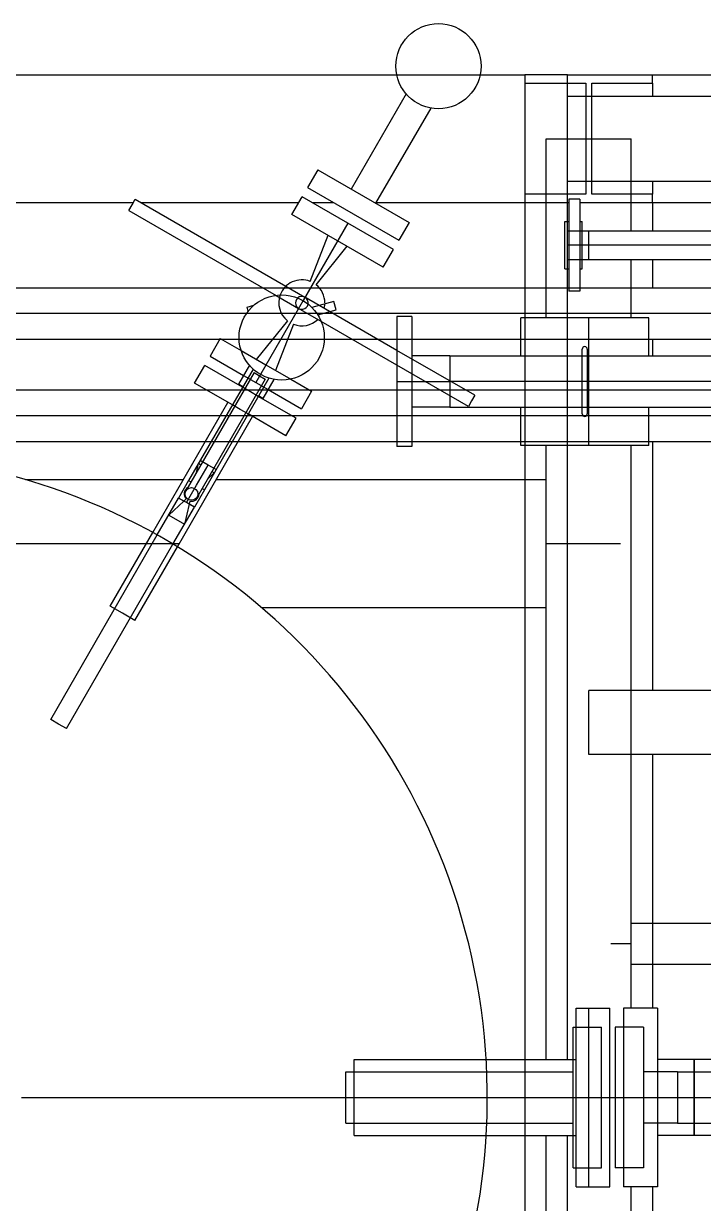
# Model space of a CAD drawing. Header units: inches. Extents: x 295136 to 296247, y 2627183 to 2627409.
# Drawn here: x 295241.265 to 295242.062, y 2627281.808 to 2627283.192 of the extents above; entities that cross this region are included whole.
import ezdxf

# ---------------------------------------------------------------- set-up
doc = ezdxf.new("R2010")
doc.units = ezdxf.units.IN
doc.header["$MEASUREMENT"] = 0
for name, color, linetype in [('EQUIPMENT LAYOUT-EMBED 1_DWG$0$Default', 7, 'Continuous'), ('EQUIPMENT LAYOUT-EMBED 1_DWG$0$DwgTemplate', 7, 'Continuous'), ('Layout', 6, 'Continuous')]:
    doc.layers.add(name, color=color, linetype=linetype)

# ---------------------------------------------------------------- blocks, each defined once
blk = doc.blocks.new('A$C55974CAD')
at = {"layer": 'EQUIPMENT LAYOUT-EMBED 1_DWG$0$Default', "color": 7, "lineweight": 25}
for p, q in [((51.6382, 6.997), (51.6435, 7.0062)), ((51.6435, 7.0062), (51.86, 6.8812)), ((51.6329, 6.9877), (51.6382, 6.997)), ((51.6329, 6.9877), (51.8493, 6.8628)), ((51.7681, 6.922), (51.7765, 6.9364)), ((51.7765, 6.9364), (51.8629, 6.8865)), ((51.7598, 6.9075), (51.7681, 6.922)), ((51.7598, 6.9075), (51.8462, 6.8576)), ((51.86, 6.8812), (51.9033, 6.8562)), ((51.8629, 6.8865), (52.0156, 6.7983)), ((51.8462, 6.8576), (51.9989, 6.7694)), ((51.8493, 6.8628), (51.8927, 6.8377)), ((51.898, 6.847), (51.9033, 6.8562)), ((51.8927, 6.8377), (51.898, 6.847)), ((52.0126, 6.7931), (52.0383, 6.8375)), ((52.0333, 6.7812), (52.0589, 6.8256)), ((52.0383, 6.8375), (52.0589, 6.8256)), ((52.002, 6.7746), (52.0073, 6.7839)), ((52.0073, 6.7839), (52.0126, 6.7931)), ((51.9763, 6.7303), (52.002, 6.7746)), ((52.0226, 6.7627), (52.0279, 6.772)), ((52.0279, 6.772), (52.0333, 6.7812)), ((51.997, 6.7184), (52.0226, 6.7627)), ((51.9763, 6.7303), (51.997, 6.7184)), ((51.1698, 6.66), (51.2, 6.66)), ((51.1698, 6.66), (51.1698, 6.3933)), ((51.2, 6.66), (51.2302, 6.66)), ((51.2302, 6.66), (51.2302, 6.3933)), ((51.1555, 6.65), (51.2, 6.65)), ((51.1555, 6.65), (51.1555, 6.4953)), ((51.2, 6.65), (51.2444, 6.65)), ((51.2444, 6.65), (51.2444, 6.4953)), ((51.1555, 6.4953), (51.1555, 6.3897)), ((51.2444, 6.4953), (51.2444, 6.3897)), ((51.0952, 6.3897), (51.2, 6.3897)), ((51.0952, 6.3897), (51.0952, 6.35)), ((51.1174, 6.3933), (51.2, 6.3933)), ((51.1174, 6.3933), (51.1174, 6.36)), ((51.2, 6.3933), (51.2825, 6.3933)), ((51.2, 6.3897), (51.3048, 6.3897)), ((51.2825, 6.3933), (51.2825, 6.36)), ((51.3048, 6.3897), (51.3048, 6.35)), ((51.1174, 6.36), (51.2, 6.36)), ((51.2, 6.36), (51.2825, 6.36)), ((51.0952, 6.35), (51.2, 6.35)), ((51.2, 6.35), (51.3048, 6.35))]:
    blk.add_line(p, q, dxfattribs=at)
at = {"layer": 'EQUIPMENT LAYOUT-EMBED 1_DWG$0$DwgTemplate', "color": 1, "lineweight": 25}
for p, q in [((52.4, 8.2), (52.4, 6.6003)), ((52.25, 7.2333), (52.25, 6.9093)), ((51.2, 7.0404), (51.2, 5.894)), ((51.925, 7.0357), (51.925, 6.8507)), ((52.25, 6.9003), (52.25, 6.7152)), ((51.925, 6.8121), (51.925, 6.425)), ((51.775, 6.7591), (51.775, 6.425)), ((52.25, 6.6994), (52.25, 6.674)), ((52.25, 6.6245), (52.25, 6.45)), ((52.4, 6.5024), (52.4, 6.45)), ((51.1555, 6.45), (50.255, 6.45)), ((51.965, 6.45), (51.2444, 6.45)), ((52.25, 6.45), (52.1502, 6.45)), ((52.26, 6.45), (52.25, 6.45)), ((52.25, 6.45), (52.25, 6.3983)), ((52.39, 6.45), (52.26, 6.45)), ((52.26, 6.3785), (52.26, 6.45)), ((52.39, 6.45), (52.39, 6.3785)), ((52.4, 6.45), (52.39, 6.45)), ((52.4, 6.4), (52.4, 6.45)), ((49.8636, 6.425), (51.1555, 6.425)), ((51.2444, 6.425), (51.965, 6.425)), ((52.115, 6.425), (52.325, 6.425)), ((52.325, 6.425), (52.325, 6.325)), ((52.275, 6.4), (52.275, 6.2254)), ((52.375, 6.4), (52.375, 5.6955)), ((52.25, 6.3855), (52.25, 6.3)), ((51.6025, 6.0801), (51.6025, 6.375)), ((51.6025, 6.375), (51.6775, 6.375)), ((51.6775, 6.0801), (51.6775, 6.375)), ((52.39, 6.3785), (52.26, 6.3785)), ((52.26, 6.3715), (52.39, 6.3715)), ((52.26, 6.3), (52.26, 6.3715)), ((52.39, 6.3715), (52.39, 6.3)), ((49.8636, 6.325), (51.0952, 6.325)), ((51.3048, 6.325), (51.965, 6.325)), ((51.3562, 6.1825), (51.3562, 6.325)), ((51.4042, 6.1196), (51.4042, 6.325)), ((52.115, 6.325), (52.1833, 6.325)), ((52.2167, 6.325), (52.325, 6.325)), ((51.0952, 6.3), (50.5775, 6.3)), ((51.6025, 6.3), (51.3048, 6.3)), ((51.9698, 6.3), (51.6775, 6.3)), ((52.0898, 6.3), (52.0702, 6.3)), ((52.1833, 6.3), (52.1502, 6.3)), ((52.25, 6.3), (52.2167, 6.3)), ((52.25, 6.3), (52.26, 6.3)), ((52.25, 6.3), (52.25, 6.2254)), ((52.275, 6.3), (52.26, 6.3)), ((52.39, 6.3), (52.375, 6.3)), ((52.39, 6.3), (52.4, 6.3))]:
    blk.add_line(p, q, dxfattribs=at)
at = {"layer": 'EQUIPMENT LAYOUT-EMBED 1_DWG$0$DwgTemplate', "color": 9, "lineweight": 25}
for p, q in [((51.85, 7.636), (51.85, 6.8554)), ((52.4, 6.6003), (52.4, 6.5024)), ((51.2444, 6.45), (51.1555, 6.45)), ((52.1502, 6.45), (51.965, 6.45)), ((51.85, 6.425), (51.85, 6.3378)), ((51.0952, 6.375), (51.3048, 6.375)), ((51.965, 6.375), (52.115, 6.375)), ((52.1833, 6.375), (52.2167, 6.375)), ((51.3802, 6.325), (51.3802, 6.3489))]:
    blk.add_line(p, q, dxfattribs=at)
at = {"layer": 'EQUIPMENT LAYOUT-EMBED 1_DWG$0$DwgTemplate', "color": 7, "lineweight": 25}
for p, q in [((52.0898, 7.2428), (52.0898, 6.8077)), ((51.9698, 7.2366), (51.9698, 6.8248)), ((52, 6.8074), (52, 7.2366)), ((52.0302, 7.2393), (52.0302, 6.8235)), ((52.12, 6.7764), (52.12, 7.2333)), ((52.1502, 7.2333), (52.1502, 6.7574)), ((51.6382, 6.997), (51.6435, 7.0062)), ((51.6435, 7.0062), (51.86, 6.8812)), ((51.6329, 6.9877), (51.6382, 6.997)), ((51.6329, 6.9877), (51.8493, 6.8628)), ((51.7681, 6.922), (51.7765, 6.9364)), ((51.7765, 6.9364), (51.8629, 6.8865)), ((51.7598, 6.9075), (51.7681, 6.922)), ((52.2409, 6.9146), (52.1412, 6.7419)), ((52.2409, 6.9146), (52.2474, 6.9108)), ((52.2474, 6.9108), (52.2539, 6.9071)), ((51.7598, 6.9075), (51.8462, 6.8576)), ((52.2539, 6.9071), (52.1519, 6.7303)), ((51.8834, 6.8677), (51.8728, 6.8492)), ((51.8998, 6.8501), (51.8834, 6.8677)), ((51.8998, 6.8501), (51.9033, 6.8562)), ((51.9238, 6.8444), (51.9033, 6.8562)), ((51.8962, 6.8438), (51.8728, 6.8492)), ((51.8927, 6.8377), (51.8962, 6.8438)), ((51.8962, 6.8438), (51.898, 6.847)), ((51.8998, 6.843), (51.8962, 6.8438)), ((51.898, 6.847), (51.8998, 6.8501)), ((51.898, 6.847), (51.9184, 6.8352)), ((51.9023, 6.8474), (51.8998, 6.8501)), ((52.0505, 6.7676), (51.912, 6.8476)), ((51.9131, 6.8259), (51.8927, 6.8377)), ((52.043, 6.7546), (51.9045, 6.8346)), ((51.9184, 6.8352), (51.942, 6.8216)), ((51.9332, 6.8353), (51.9437, 6.8329)), ((51.942, 6.8216), (51.9473, 6.8308)), ((51.9421, 6.8302), (51.9437, 6.8329)), ((51.9698, 6.8248), (51.9698, 6.7862)), ((51.9257, 6.8223), (51.933, 6.8144)), ((51.933, 6.8144), (51.9346, 6.8172)), ((51.9367, 6.8123), (51.942, 6.8216)), ((52.0302, 6.8235), (52.0302, 6.7515)), ((52.0699, 6.8192), (52.0472, 6.78)), ((52.0905, 6.8073), (52.0699, 6.8192)), ((52, 6.7236), (52, 6.8074)), ((52.0905, 6.8073), (52.0763, 6.7828)), ((52.0898, 6.8077), (52.0898, 6.8062)), ((52.0898, 6.8062), (52.0898, 6.7851)), ((51.9698, 6.7862), (51.9698, 6.6)), ((52.002, 6.7746), (52.0073, 6.7839)), ((52.0073, 6.7839), (52.0126, 6.7931)), ((52.0898, 6.7851), (52.0898, 6.6852)), ((52.0226, 6.7627), (52.0279, 6.772)), ((52.0279, 6.772), (52.0333, 6.7812)), ((52.0472, 6.78), (52.0389, 6.7656)), ((52.0763, 6.7828), (52.0595, 6.7537)), ((52.12, 6.6752), (52.12, 6.7764)), ((52.0389, 6.7656), (52.0306, 6.7512)), ((52.135, 6.7102), (52.0389, 6.7656)), ((52.0468, 6.7611), (52.043, 6.7546)), ((52.0505, 6.7676), (52.0468, 6.7611)), ((52.1114, 6.7286), (52.066, 6.765)), ((52.1502, 6.7574), (52.1502, 6.6913)), ((52.0306, 6.7512), (52.008, 6.712)), ((52.0302, 6.7515), (52.0302, 6.7505)), ((52.0302, 6.7505), (52.0302, 6.7029)), ((52.0595, 6.7537), (52.0428, 6.7247)), ((52.1072, 6.7214), (52.053, 6.7424)), ((52.1412, 6.7419), (52.1259, 6.7154)), ((52.1519, 6.7303), (52.1389, 6.7079)), ((52, 6.6), (52, 6.7236)), ((52.0428, 6.7247), (52.0286, 6.7001)), ((52.1106, 6.6889), (52.1259, 6.7154)), ((52.2053, 6.6696), (52.2362, 6.7232)), ((52.2362, 6.7232), (52.2568, 6.7113)), ((52.0286, 6.7001), (52.008, 6.712)), ((52.0302, 6.7029), (52.0302, 6.6)), ((52.1293, 6.6913), (52.1389, 6.7079)), ((52.2259, 6.6577), (52.135, 6.7102)), ((52.1576, 6.7019), (52.2118, 6.6808)), ((52.2259, 6.6577), (52.2568, 6.7113)), ((52.0593, 6.6), (52.1106, 6.6889)), ((52.1222, 6.679), (52.1293, 6.6913)), ((52.1502, 6.6913), (52.1502, 6.425)), ((52.1534, 6.6947), (52.1988, 6.6583)), ((52.0766, 6.6), (52.1222, 6.679)), ((52.0898, 6.6852), (52.0898, 6.6529)), ((52.12, 6.425), (52.12, 6.6752)), ((51.1698, 6.66), (51.2, 6.66)), ((51.1698, 6.66), (51.1698, 6.3933)), ((51.2, 6.66), (51.2302, 6.66)), ((51.2302, 6.66), (51.2302, 6.3933)), ((52.1743, 6.616), (52.2053, 6.6696)), ((51.1555, 6.65), (51.2, 6.65)), ((51.1555, 6.65), (51.1555, 6.4953)), ((51.2, 6.65), (51.2444, 6.65)), ((51.2444, 6.65), (51.2444, 6.4953)), ((52.0898, 6.6529), (52.0898, 6.6229)), ((52.1949, 6.6041), (52.2259, 6.6577)), ((52.0898, 6.6229), (52.0898, 6.6)), ((52.1743, 6.616), (52.1949, 6.6041)), ((52.04, 6.6), (51.9638, 6.6)), ((51.9638, 6.5824), (51.9638, 6.6)), ((51.9698, 6.6), (51.9698, 6.5824)), ((52, 6.5824), (52, 6.6)), ((52.0109, 6.5162), (52.0593, 6.6)), ((52.0239, 6.5087), (52.0766, 6.6)), ((52.0302, 6.6), (52.0302, 5.7135)), ((52.04, 6.6), (52.04, 6.538)), ((52.1162, 6.6), (52.04, 6.6)), ((52.0898, 6.6), (52.0898, 6.5824)), ((52.1162, 6.5824), (52.1162, 6.6)), ((52.04, 6.5824), (51.9638, 6.5824)), ((51.9698, 6.5824), (51.9698, 6.4546)), ((52, 6.4546), (52, 6.5824)), ((52.0098, 6.538), (52.0098, 6.5824)), ((52.1162, 6.5824), (52.04, 6.5824)), ((52.0702, 6.538), (52.0702, 6.5824)), ((52.0898, 6.5824), (52.0898, 6.4546)), ((52.0702, 6.538), (52.0098, 6.538)), ((52.0098, 6.538), (52.0098, 6.3826)), ((52.04, 6.538), (52.0098, 6.538)), ((52.04, 6.3826), (52.04, 6.538)), ((52.0702, 6.538), (52.04, 6.538)), ((52.0702, 6.538), (52.0702, 6.3826)), ((52.0174, 6.5125), (52.0109, 6.5162)), ((52.0239, 6.5087), (52.0174, 6.5125)), ((51.9698, 6.4546), (51.9698, 6.3046)), ((52, 6.3046), (52, 6.4546)), ((52.0898, 6.4546), (52.0898, 6.3046)), ((52.12, 6.325), (52.12, 6.425)), ((52.1502, 6.425), (52.1502, 6.325)), ((52.2, 6.3983), (52.146, 6.3983)), ((52.146, 6.3855), (52.146, 6.3983)), ((52.1722, 6.4031), (52.2, 6.4031)), ((52.1722, 6.4031), (52.1722, 6.3983)), ((52.1833, 6.4), (52.1833, 6.3825)), ((52.2, 6.4031), (52.2278, 6.4031)), ((52.2, 6.3983), (52.2, 6.4)), ((52.2, 6.3825), (52.2, 6.4)), ((52.254, 6.3983), (52.2, 6.3983)), ((52.2167, 6.4), (52.2167, 6.3825)), ((52.2278, 6.4031), (52.2278, 6.3983)), ((52.254, 6.3855), (52.254, 6.3983)), ((51.1174, 6.3933), (51.1555, 6.3933)), ((51.1174, 6.3933), (51.1174, 6.3897)), ((51.1174, 6.3897), (51.1174, 6.36)), ((51.1555, 6.3933), (51.2, 6.3933)), ((51.2, 6.3933), (51.2444, 6.3933)), ((51.2444, 6.3933), (51.2825, 6.3933)), ((51.2825, 6.3933), (51.2825, 6.3897)), ((51.2825, 6.3897), (51.2825, 6.36)), ((52.0098, 6.3826), (52.0098, 6.3766)), ((52.04, 6.3766), (52.04, 6.3826)), ((52.0702, 6.3826), (52.0702, 6.3766)), ((52.2, 6.3855), (52.146, 6.3855)), ((52.1722, 6.3855), (52.1722, 6.3825)), ((52.1722, 6.3825), (52.2, 6.3825)), ((52.1833, 6.3825), (52.1833, 6.2293)), ((52.254, 6.3855), (52.2, 6.3855)), ((52.2, 6.3825), (52.2278, 6.3825)), ((52.2, 6.2293), (52.2, 6.3825)), ((52.2167, 6.3825), (52.2167, 6.0381)), ((52.2278, 6.3855), (52.2278, 6.3825)), ((52.0098, 6.3766), (52.0098, 6.2293)), ((52.04, 6.2293), (52.04, 6.3766)), ((52.0702, 6.3766), (52.0702, 6.2293)), ((51.1174, 6.36), (51.2, 6.36)), ((51.2, 6.36), (51.2825, 6.36)), ((51.2, 6.344), (51.1174, 6.344)), ((51.1174, 6.3106), (51.1174, 6.344)), ((51.2825, 6.344), (51.2, 6.344)), ((51.2825, 6.3106), (51.2825, 6.344)), ((51.2, 6.334), (51.0952, 6.334)), ((51.0952, 6.2943), (51.0952, 6.334)), ((51.3048, 6.334), (51.2, 6.334)), ((51.3048, 6.2943), (51.3048, 6.334)), ((52.12, 6.2293), (52.12, 6.325)), ((52.1502, 6.325), (52.1502, 6.2293)), ((51.2, 6.3106), (51.1174, 6.3106)), ((51.1698, 6.2708), (51.1698, 6.3106)), ((51.2825, 6.3106), (51.2, 6.3106)), ((51.2302, 6.2708), (51.2302, 6.3106)), ((51.9698, 6.3046), (51.9698, 6.1301)), ((52, 6.2293), (52, 6.3046)), ((52.0898, 6.3046), (52.0898, 6.2293)), ((51.2, 6.2943), (51.0952, 6.2943)), ((51.1555, 6.2514), (51.1555, 6.2943)), ((51.3048, 6.2943), (51.2, 6.2943)), ((51.2444, 6.2514), (51.2444, 6.2943)), ((51.2, 6.2708), (51.1698, 6.2708)), ((51.2, 6.2708), (51.1698, 6.2708)), ((51.1698, 6.2708), (51.1698, 6.1635)), ((51.2302, 6.2708), (51.2, 6.2708)), ((51.2302, 6.2708), (51.2, 6.2708)), ((51.2302, 6.2708), (51.2302, 6.1635)), ((51.2, 6.2514), (51.1555, 6.2514)), ((51.1555, 6.2514), (51.2444, 6.2514)), ((51.1555, 6.1358), (51.1555, 6.2514)), ((51.2444, 6.2514), (51.2, 6.2514)), ((51.2444, 6.1358), (51.2444, 6.2514))]:
    blk.add_line(p, q, dxfattribs=at)
at = {"layer": 'EQUIPMENT LAYOUT-EMBED 1_DWG$0$DwgTemplate', "color": 5, "lineweight": 25}
for p, q in [((51.86, 6.8812), (51.9033, 6.8562)), ((51.8629, 6.8865), (52.0156, 6.7983)), ((51.8462, 6.8576), (51.9989, 6.7694)), ((51.8493, 6.8628), (51.8927, 6.8377)), ((51.898, 6.847), (51.9033, 6.8562)), ((51.8927, 6.8377), (51.898, 6.847)), ((51.9238, 6.8444), (51.9222, 6.8417)), ((52.0547, 6.7688), (51.9238, 6.8444)), ((51.9147, 6.8287), (51.9131, 6.8259)), ((52.044, 6.7504), (51.9131, 6.8259)), ((52.0126, 6.7931), (52.0383, 6.8375)), ((52.0333, 6.7812), (52.0589, 6.8256)), ((52.0383, 6.8375), (52.0589, 6.8256)), ((52.0339, 6.7808), (52.0369, 6.786)), ((52.0591, 6.7732), (52.0369, 6.786)), ((51.9763, 6.7303), (52.002, 6.7746)), ((52.1225, 6.7745), (52.1274, 6.7758)), ((52.1274, 6.7758), (52.1295, 6.7679)), ((51.997, 6.7184), (52.0226, 6.7627)), ((52.0203, 6.7572), (52.0233, 6.7623)), ((52.0425, 6.7443), (52.0203, 6.7572)), ((51.9763, 6.7303), (51.997, 6.7184)), ((52.2678, 6.7049), (52.2369, 6.6513)), ((52.2885, 6.693), (52.2678, 6.7049)), ((52.1185, 6.693), (52.1243, 6.6714)), ((52.1339, 6.674), (52.127, 6.6998)), ((52.2885, 6.693), (52.2575, 6.6394)), ((52.1243, 6.6714), (52.1339, 6.674)), ((52.2369, 6.6513), (52.2059, 6.5977)), ((52.3776, 6.5893), (52.2659, 6.6539)), ((52.2575, 6.6394), (52.2266, 6.5858)), ((52.3609, 6.5604), (52.2492, 6.625)), ((52.2266, 6.5858), (52.2059, 6.5977)), ((51.1555, 6.4953), (51.1555, 6.3897)), ((51.2444, 6.4953), (51.2444, 6.3897)), ((51.0952, 6.3897), (51.2, 6.3897)), ((51.0952, 6.3897), (51.0952, 6.35)), ((51.2, 6.3897), (51.3048, 6.3897)), ((51.3048, 6.3897), (51.3048, 6.35)), ((51.0952, 6.35), (51.2, 6.35)), ((51.2, 6.35), (51.3048, 6.35))]:
    blk.add_line(p, q, dxfattribs=at)
at = {"layer": 'EQUIPMENT LAYOUT-EMBED 1_DWG$0$DwgTemplate', "color": 3, "lineweight": 25}
for p, q in [((51.965, 6.3046), (51.965, 6.4546)), ((51.965, 6.4546), (52.0098, 6.4546)), ((52.0702, 6.4546), (52.115, 6.4546)), ((52.115, 6.3046), (52.115, 6.4546)), ((52.002, 6.3826), (52.078, 6.3826)), ((52.078, 6.3766), (52.002, 6.3766)), ((51.965, 6.3046), (52.0098, 6.3046)), ((52.0702, 6.3046), (52.115, 6.3046))]:
    blk.add_line(p, q, dxfattribs=at)
at = {"layer": 'EQUIPMENT LAYOUT-EMBED 1_DWG$0$DwgTemplate', "color": 54, "lineweight": 25}
for p, q in [((49.4, 6.4), (51.1555, 6.4)), ((51.2444, 6.4), (52.4, 6.4)), ((52.4, 6.4), (52.4, 5.473))]:
    blk.add_line(p, q, dxfattribs=at)
at = {"layer": 'EQUIPMENT LAYOUT-EMBED 1_DWG$0$DwgTemplate', "color": 7, "lineweight": 25}
blk.add_circle((51.9082, 6.8411), 0.0075, dxfattribs=at)
at = {"layer": 'EQUIPMENT LAYOUT-EMBED 1_DWG$0$DwgTemplate', "color": 5, "lineweight": 25}
for centre in [(52.0917, 6.7352), (52.4101, 6.5513)]:
    blk.add_circle(centre, 0.05, dxfattribs=at)
for start, end in [(0, 197.2277), (0, 197.2277), (210.0074, 0), (210.0074, 0)]:
    blk.add_arc((51.2, 7.25), 0.756, start, end, dxfattribs=at)
at = {"layer": 'EQUIPMENT LAYOUT-EMBED 1_DWG$0$DwgTemplate', "color": 7, "lineweight": 25}
for centre, radius, start, end in [((51.9082, 6.8411), 0.0087, 167.0439, 270), ((51.9082, 6.8411), 0.0087, 29.5553, 132.9561), ((51.9082, 6.8411), 0.0087, 270, 270.4447), ((52.1324, 6.7116), 0.027, 70.0317, 141.2057), ((52.1324, 6.7116), 0.027, 338.7943, 70.0317), ((52.1324, 6.7116), 0.027, 158.7943, 223.8647), ((52.1324, 6.7116), 0.0075, 41.0101, 240), ((52.1324, 6.7116), 0.0075, 258.9899, 41.0101), ((52.1324, 6.7116), 0.0075, 240, 258.9899), ((52.1324, 6.7116), 0.027, 270, 321.2057), ((52.1324, 6.7116), 0.027, 256.1353, 267.1504), ((52.1324, 6.7116), 0.027, 267.1504, 270)]:
    blk.add_arc(centre, radius, start, end, dxfattribs=at)
at = {"layer": 'EQUIPMENT LAYOUT-EMBED 1_DWG$0$DwgTemplate', "color": 3, "lineweight": 25}
for centre, start, end in [((52.002, 6.3796), 90, 270), ((52.078, 6.3796), 270, 90)]:
    blk.add_arc(centre, 0.003, start, end, dxfattribs=at)

msp = doc.modelspace()

# ---------------------------------------------------------------- block references
at = {"layer": 'Layout', "rotation": 90}
msp.add_blockref('A$C55974CAD', (295248.3027, 2627230.7321), dxfattribs=at)

doc.saveas('drawing.dxf')
